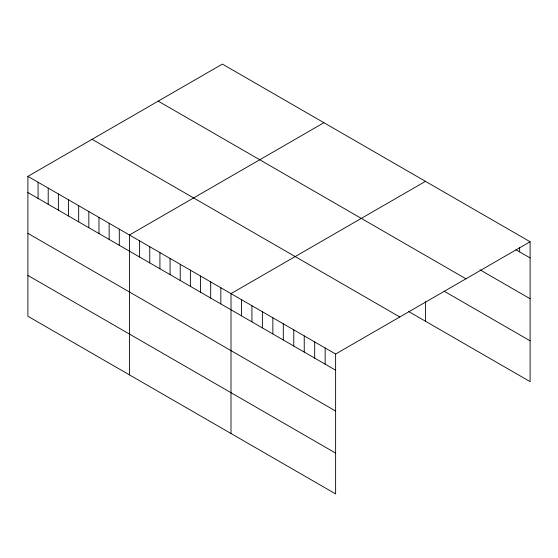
<?xml version="1.0" encoding="UTF-8"?>
<svg xmlns="http://www.w3.org/2000/svg" width="558" height="558" viewBox="0 0 558 558"><rect width="100%" height="100%" fill="white"/><g stroke="black" fill="none" stroke-linecap="round" stroke-linejoin="round"><path stroke-width="0.84" d="M27.9 176.363L335.623 354.03L335.623 493.914L27.9 316.253L27.9 176.363L222.377 64.086L530.1 241.747L530.1 381.637L408.791 311.601M323.926 122.711L129.449 234.995L129.449 374.878M425.475 181.343L230.998 293.62L230.998 433.51M335.623 354.03L530.1 241.747M515.899 249.726L530.1 257.922M480.026 269.842L530.1 298.746M158.2 101.138L465.923 278.798M444.154 291.192L530.1 340.812M92.077 139.312L399.8 316.972M27.9 192.538L335.623 370.198M27.9 233.363L335.623 411.03M27.9 275.429L335.623 453.089M519.638 247.626L519.638 251.881M425.475 301.669L425.475 321.234M325.161 347.99L325.161 364.158M314.698 341.942L314.698 358.117M304.236 335.902L304.236 352.077M293.773 329.862L293.773 346.037M283.311 323.821L283.311 339.996M272.848 317.781L272.848 333.956M262.386 311.741L262.386 327.916M251.923 305.7L251.923 321.875M241.461 299.66L241.461 315.835M220.842 287.761L220.842 303.936M210.687 281.895L210.687 298.07M200.531 276.036L200.531 292.204M190.383 270.17L190.383 286.345M180.227 264.304L180.227 280.479M170.071 258.445L170.071 274.62M159.916 252.579L159.916 268.754M149.76 246.72L149.76 262.895M139.605 240.854L139.605 257.029M119.293 229.129L119.293 245.304M109.138 223.263L109.138 239.438M98.982 217.404L98.982 233.579M88.827 211.538L88.827 227.713M78.678 205.679L78.678 221.854M68.522 199.813L68.522 215.988M58.367 193.954L58.367 210.129M48.211 188.088L48.211 204.263M38.056 182.229L38.056 198.397"/></g></svg>
